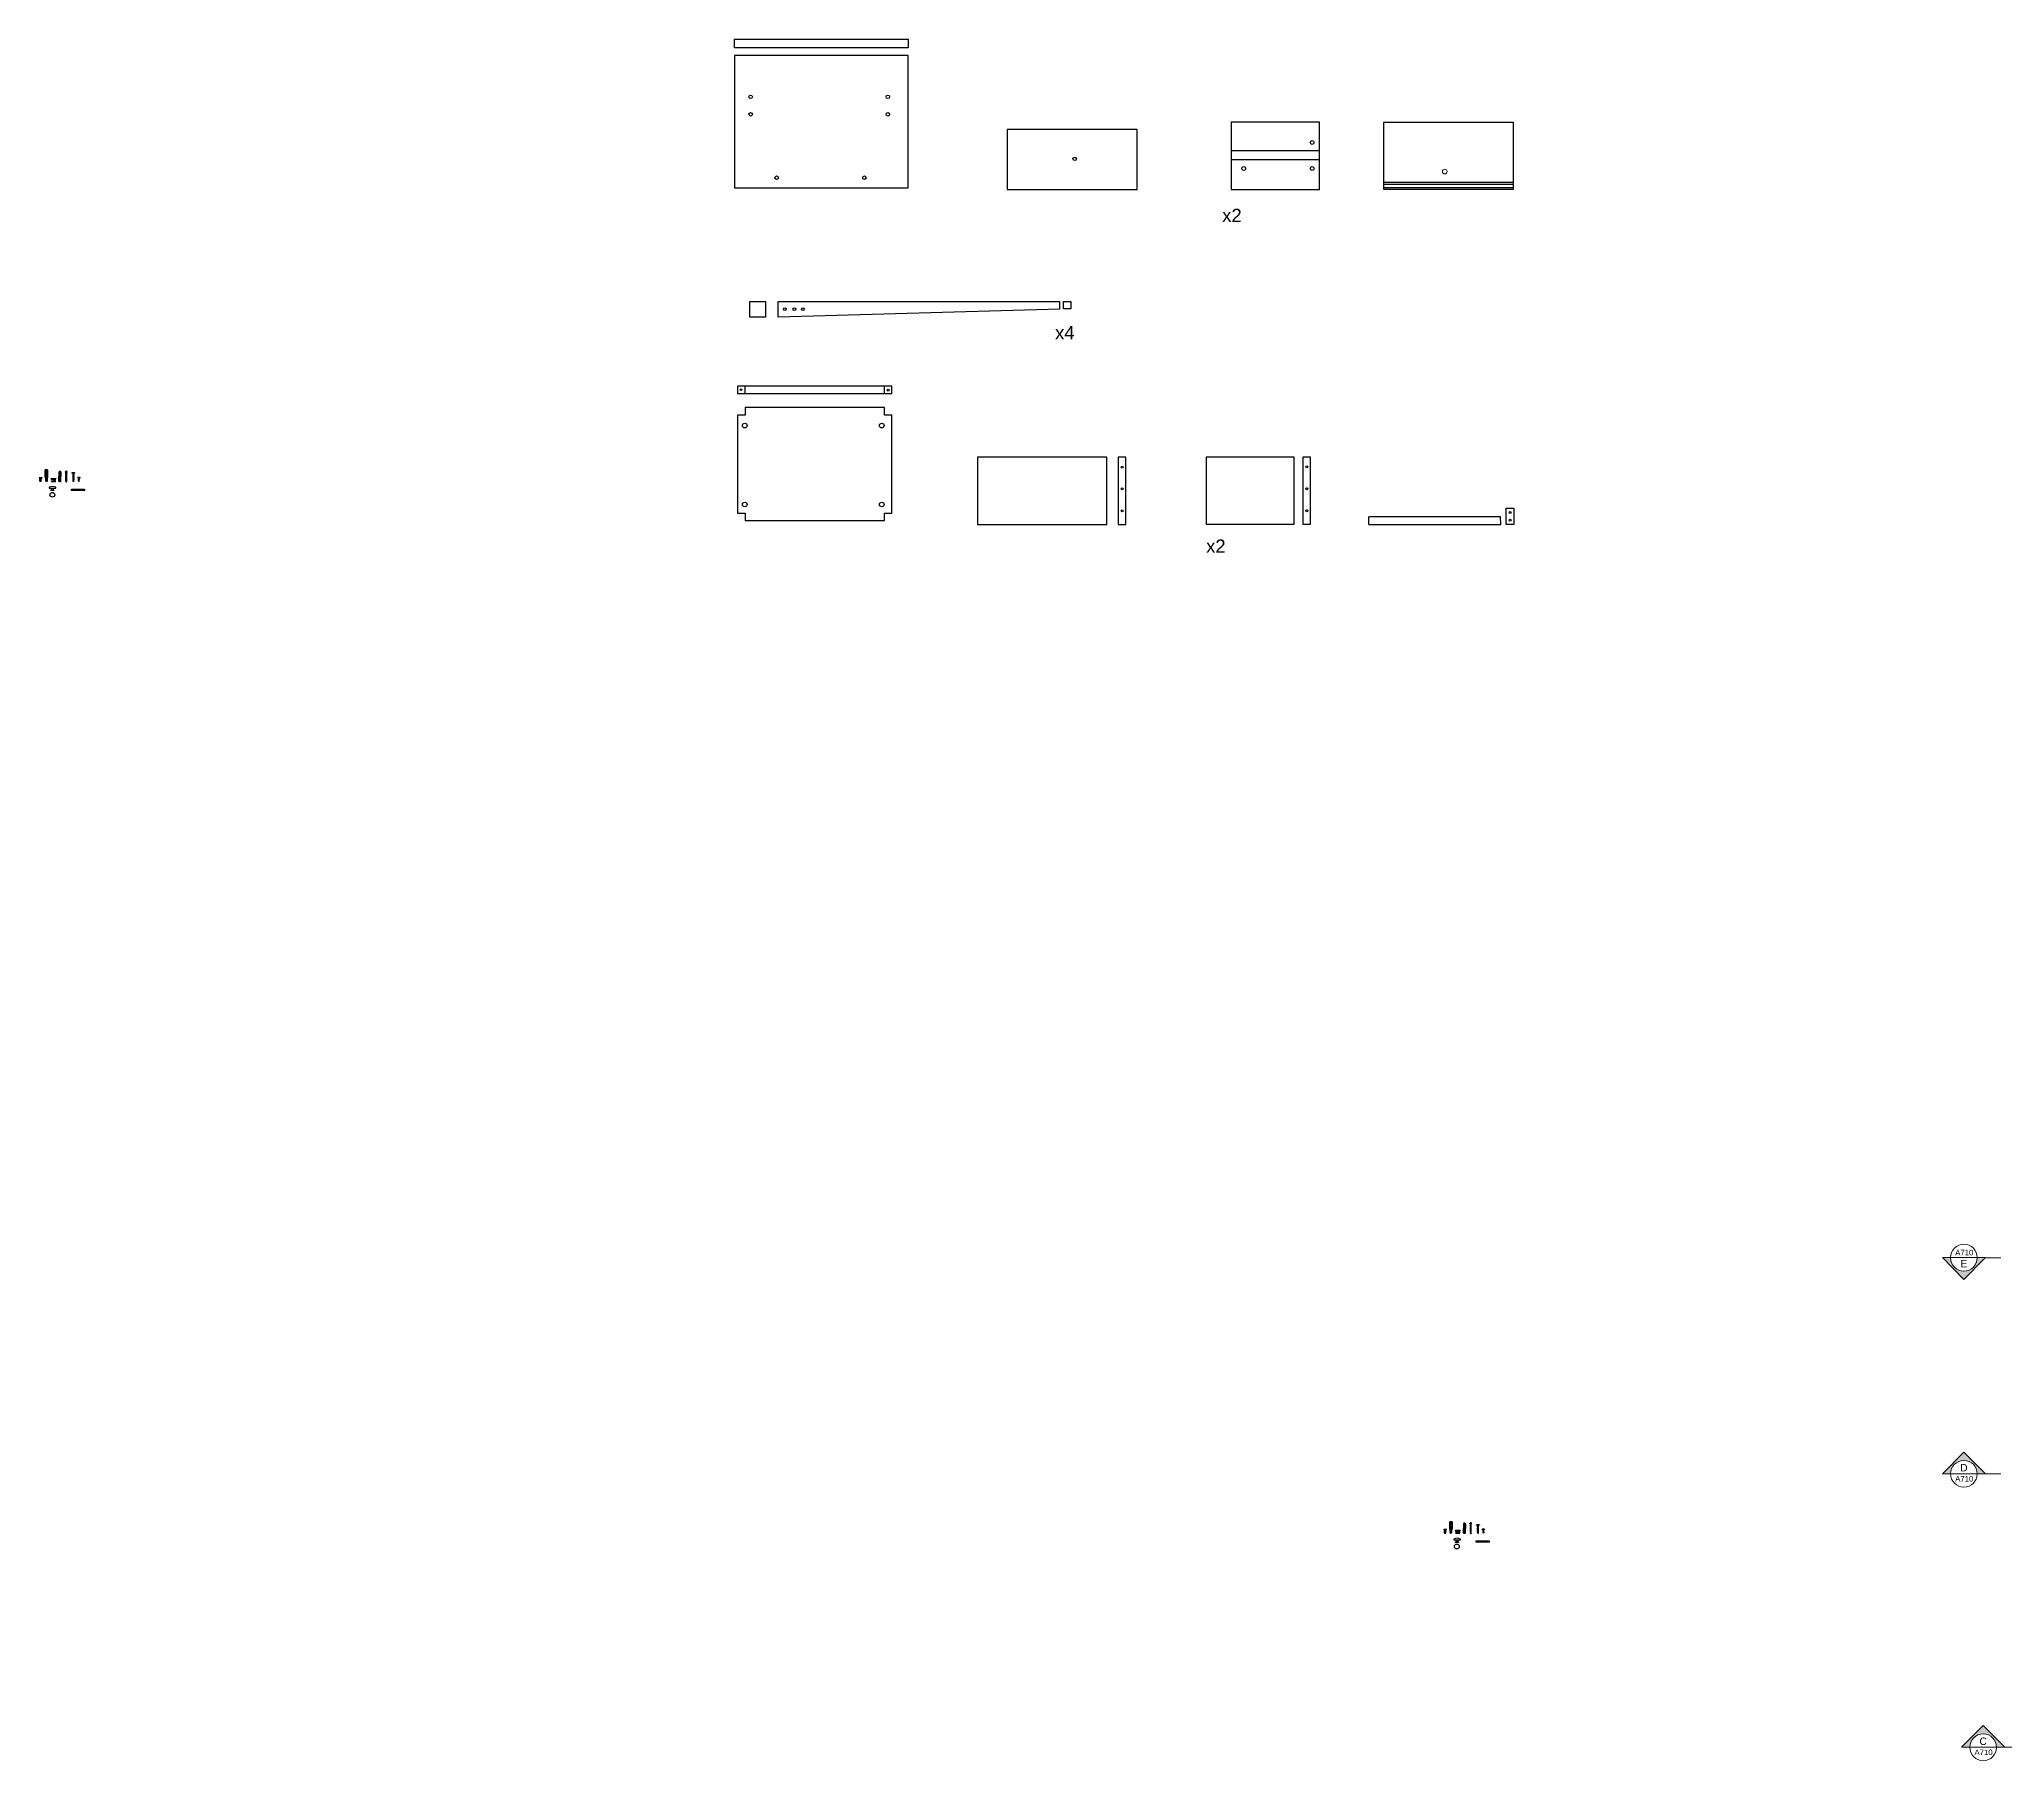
# Model space of a CAD drawing. Header units: inches. Extents: x -15438 to 28214, y -5168 to 29336.
# Drawn here: x 127 to 5332, y 13058 to 17616 of the extents above; entities that cross this region are included whole.
import ezdxf
from ezdxf.enums import TextEntityAlignment as Align

# ---------------------------------------------------------------- set-up
doc = ezdxf.new("R2010")
doc.units = ezdxf.units.IN
doc.header["$MEASUREMENT"] = 0
doc.linetypes.add('DASHDOT', pattern=[1, 0.5, -0.25, 0, -0.25])
for name, color, linetype, lineweight in [('A-ANNO-SYMB', 3, 'Continuous', 18), ('Arredi', 1, 'Continuous', 30), ('Dettagli', 210, 'Continuous', 5), ('quote', 2, 'Continuous', 9), ('Simbologia', 8, 'DASHDOT', 18)]:
    doc.layers.add(name, color=color, linetype=linetype, lineweight=lineweight)
doc.layers.add('Testo', color=1, linetype='Continuous')
doc.layers.add('Viti', color=2, linetype='Continuous')
doc.styles.add('ARIAL', font='Arial.ttf')
doc.styles.get("Standard").update_dxf_attribs({"font": 'Arial.ttf'})

# ---------------------------------------------------------------- blocks, each defined once
blk = doc.blocks.new('100413')
for p, q in [((40.46, 249.33), (40.43, 249.36)), ((40.43, 249.02), (40.47, 248.98)), ((40.48, 249.38), (40.46, 249.33)), ((40.49, 249.03), (40.46, 249.33)), ((40.47, 248.98), (40.49, 249.03)), ((40.53, 249.33), (40.48, 249.38)), ((40.49, 249.03), (40.54, 248.98)), ((40.55, 249.38), (40.53, 249.33)), ((40.56, 249.03), (40.53, 249.33)), ((40.54, 248.98), (40.56, 249.03)), ((40.6, 249.33), (40.55, 249.38)), ((40.56, 249.03), (40.61, 248.98)), ((40.62, 249.38), (40.6, 249.33)), ((40.63, 249.03), (40.6, 249.33)), ((40.61, 248.98), (40.63, 249.03)), ((40.67, 249.33), (40.62, 249.38)), ((40.63, 249.03), (40.68, 248.98)), ((40.69, 249.38), (40.67, 249.33)), ((40.7, 249.03), (40.67, 249.33)), ((40.68, 248.98), (40.7, 249.03)), ((40.74, 249.33), (40.69, 249.38)), ((40.7, 249.03), (40.75, 248.98)), ((40.76, 249.38), (40.74, 249.33)), ((40.77, 249.03), (40.74, 249.33)), ((40.75, 248.98), (40.77, 249.03)), ((40.81, 249.33), (40.76, 249.38)), ((40.77, 249.03), (40.82, 248.98)), ((40.83, 249.38), (40.81, 249.33)), ((40.84, 249.03), (40.81, 249.33)), ((40.82, 248.98), (40.84, 249.03)), ((40.88, 249.33), (40.83, 249.38)), ((40.84, 249.03), (40.89, 248.98)), ((40.9, 249.38), (40.88, 249.33)), ((40.91, 249.03), (40.88, 249.33)), ((40.89, 248.98), (40.91, 249.03)), ((40.95, 249.33), (40.9, 249.38)), ((40.91, 249.03), (40.96, 248.98)), ((40.97, 249.38), (40.95, 249.33)), ((40.98, 249.03), (40.95, 249.33)), ((40.96, 248.98), (40.98, 249.03)), ((41.02, 249.33), (40.97, 249.38)), ((40.98, 249.03), (41.03, 248.98)), ((41.04, 249.38), (41.02, 249.33)), ((41.05, 249.03), (41.02, 249.33)), ((41.03, 248.98), (41.05, 249.03)), ((41.09, 249.33), (41.04, 249.38)), ((41.05, 249.03), (41.1, 248.98)), ((41.11, 249.38), (41.09, 249.33)), ((41.12, 249.03), (41.09, 249.33)), ((41.1, 248.98), (41.12, 249.03)), ((41.16, 249.33), (41.11, 249.38)), ((41.12, 249.03), (41.17, 248.98)), ((41.18, 249.38), (41.16, 249.33)), ((41.19, 249.03), (41.16, 249.33)), ((41.17, 248.98), (41.19, 249.03)), ((41.23, 249.33), (41.18, 249.38)), ((41.19, 249.03), (41.24, 248.98)), ((41.25, 249.38), (41.23, 249.33)), ((41.26, 249.03), (41.23, 249.33)), ((41.24, 248.98), (41.26, 249.03)), ((41.3, 249.33), (41.25, 249.38)), ((41.26, 249.03), (41.31, 248.98)), ((41.32, 249.38), (41.3, 249.33)), ((41.33, 249.03), (41.3, 249.33)), ((41.31, 248.98), (41.33, 249.03)), ((41.37, 249.33), (41.32, 249.38)), ((41.33, 249.03), (41.38, 248.98)), ((41.39, 249.38), (41.37, 249.33)), ((41.4, 249.03), (41.37, 249.33)), ((41.38, 248.98), (41.4, 249.03)), ((41.44, 249.33), (41.39, 249.38)), ((41.4, 249.03), (41.45, 248.98)), ((41.46, 249.38), (41.44, 249.33)), ((41.47, 249.03), (41.44, 249.33)), ((41.45, 248.98), (41.47, 249.03)), ((41.51, 249.33), (41.46, 249.38)), ((41.47, 249.03), (41.52, 248.98)), ((41.53, 249.38), (41.51, 249.33)), ((41.54, 249.03), (41.51, 249.33)), ((41.52, 248.98), (41.54, 249.03)), ((41.58, 249.33), (41.53, 249.38)), ((41.54, 249.03), (41.59, 248.98)), ((41.6, 249.38), (41.58, 249.33)), ((41.61, 249.03), (41.58, 249.33)), ((41.59, 248.98), (41.61, 249.03)), ((41.65, 249.33), (41.6, 249.38)), ((41.61, 249.03), (41.66, 248.98)), ((41.67, 249.38), (41.65, 249.33)), ((41.68, 249.03), (41.65, 249.33)), ((41.66, 248.98), (41.68, 249.03)), ((41.72, 249.33), (41.67, 249.38)), ((41.68, 249.03), (41.73, 248.98)), ((41.74, 249.38), (41.72, 249.33)), ((41.75, 249.03), (41.72, 249.33)), ((41.73, 248.98), (41.75, 249.03)), ((41.79, 249.33), (41.74, 249.38)), ((41.75, 249.03), (41.8, 248.98)), ((41.81, 249.38), (41.79, 249.33)), ((41.82, 249.03), (41.79, 249.33)), ((41.8, 248.98), (41.82, 249.03)), ((41.86, 249.33), (41.81, 249.38)), ((41.82, 249.03), (41.87, 248.98)), ((41.88, 249.38), (41.86, 249.33)), ((41.89, 249.03), (41.86, 249.33)), ((41.87, 248.98), (41.89, 249.03)), ((41.93, 249.33), (41.88, 249.38)), ((41.89, 249.03), (41.94, 248.98)), ((41.95, 249.38), (41.93, 249.33)), ((41.96, 249.03), (41.93, 249.33)), ((41.94, 248.98), (41.96, 249.03)), ((42, 249.33), (41.95, 249.38)), ((41.96, 249.03), (42.01, 248.98)), ((42.02, 249.38), (42, 249.33)), ((42.03, 249.03), (42, 249.33)), ((42.01, 248.98), (42.03, 249.03)), ((42.07, 249.33), (42.02, 249.38)), ((42.03, 249.03), (42.08, 248.98)), ((42.09, 249.38), (42.07, 249.33)), ((42.1, 249.03), (42.07, 249.33)), ((42.08, 248.98), (42.1, 249.03)), ((42.14, 249.33), (42.09, 249.38)), ((42.1, 249.03), (42.15, 248.98)), ((42.16, 249.38), (42.14, 249.33)), ((42.17, 249.03), (42.14, 249.33)), ((42.15, 248.98), (42.17, 249.03)), ((42.21, 249.33), (42.16, 249.38)), ((42.17, 249.03), (42.22, 248.98)), ((42.23, 249.38), (42.21, 249.33)), ((42.24, 249.03), (42.21, 249.33)), ((42.22, 248.98), (42.24, 249.03)), ((42.28, 249.33), (42.23, 249.38)), ((42.24, 249.03), (42.29, 248.98)), ((42.3, 249.38), (42.28, 249.33)), ((42.31, 249.03), (42.28, 249.33)), ((42.29, 248.98), (42.31, 249.03)), ((42.35, 249.33), (42.3, 249.38)), ((42.31, 249.03), (42.36, 248.98)), ((42.37, 249.38), (42.35, 249.33)), ((42.38, 249.03), (42.35, 249.33)), ((42.36, 248.98), (42.38, 249.03)), ((42.42, 249.33), (42.37, 249.38)), ((42.38, 249.03), (42.43, 248.98)), ((42.44, 249.38), (42.42, 249.33)), ((42.45, 249.03), (42.42, 249.33)), ((42.43, 248.98), (42.45, 249.03)), ((42.49, 249.33), (42.44, 249.38)), ((42.45, 249.03), (42.5, 248.98)), ((42.51, 249.38), (42.49, 249.33)), ((42.52, 249.03), (42.49, 249.33)), ((42.5, 248.98), (42.52, 249.03)), ((42.56, 249.33), (42.51, 249.38)), ((42.52, 249.03), (42.57, 248.98)), ((42.58, 249.38), (42.56, 249.33)), ((42.59, 249.03), (42.56, 249.33)), ((42.57, 248.98), (42.59, 249.03)), ((42.63, 249.33), (42.58, 249.38)), ((42.59, 249.03), (42.64, 248.98)), ((42.65, 249.38), (42.63, 249.33)), ((42.66, 249.03), (42.63, 249.33)), ((42.64, 248.98), (42.66, 249.03)), ((42.7, 249.33), (42.65, 249.38)), ((42.66, 249.03), (42.71, 248.98)), ((42.72, 249.38), (42.7, 249.33)), ((42.73, 249.03), (42.7, 249.33)), ((42.71, 248.98), (42.73, 249.03)), ((42.77, 249.33), (42.72, 249.38)), ((42.73, 249.03), (42.78, 248.98)), ((42.8, 249.03), (42.77, 249.33)), ((42.77, 249.33), (42.8, 249.33)), ((42.78, 248.98), (42.8, 249.03)), ((42.8, 249.03), (42.8, 249.03)), ((42.83, 249.3), (42.83, 249.05))]:
    blk.add_line(p, q)
blk.add_lwpolyline([(40.33, 248.75), (40.33, 249.61, -0.414214), (40.35, 249.63), (40.41, 249.63, -0.414214), (40.43, 249.61), (40.43, 248.75, -0.414214), (40.41, 248.73), (40.35, 248.73, -0.414214)], format="xyb", close=True)
for centre, radius, start, end in [((41.35, 249.18), 1.08, 161.1224, 198.8776), ((42.8, 249.3), 0.025, 0, 90), ((42.8, 249.05), 0.025, 270, 0)]:
    blk.add_arc(centre, radius, start, end)
blk = doc.blocks.new('*U259')
blk.add_lwpolyline([(0, 0), (0, 0.1), (0.05, 0), (0.12, -0.4), (0.12, -0.5), (0.07, -0.4), (0, 0)])
blk = doc.blocks.new('*U260')
at = {"color": 0, "linetype": 'ByBlock', "lineweight": -2, "transparency": 16777216}
for p in [(42.38, 270.66), (42.6, 270.66), (42.81, 270.66), (43.03, 270.66), (43.24, 270.66)]:
    blk.add_blockref('*U259', p, dxfattribs=at)
blk = doc.blocks.new('118331')
for p, q in [((40.73, 264.98), (40.73, 264.28)), ((40.73, 264.98), (42.98, 264.98)), ((40.73, 264.8), (40.73, 264.45)), ((42.98, 264.28), (40.73, 264.28)), ((40.83, 264.98), (40.83, 264.68)), ((40.83, 264.93), (42.93, 264.93)), ((40.83, 264.68), (42.93, 264.68)), ((40.83, 264.58), (40.83, 264.28)), ((40.83, 264.58), (42.93, 264.58)), ((40.83, 264.33), (42.93, 264.33)), ((42.93, 264.98), (42.93, 264.68)), ((42.93, 264.58), (42.93, 264.28)), ((42.98, 264.98), (42.98, 264.28)), ((42.98, 264.83), (43.07, 264.83)), ((43.14, 264.43), (42.98, 264.43)), ((43.12, 264.83), (43.28, 264.83)), ((43.35, 264.43), (43.19, 264.43)), ((43.33, 264.83), (43.5, 264.83)), ((43.57, 264.43), (43.4, 264.43)), ((43.55, 264.83), (43.72, 264.83)), ((43.79, 264.43), (43.62, 264.43)), ((43.77, 264.83), (43.93, 264.83)), ((44, 264.43), (43.84, 264.43)), ((43.98, 264.83), (44.08, 264.83)), ((44.08, 264.43), (44.05, 264.43)), ((44.13, 264.78), (44.13, 264.48))]:
    blk.add_line(p, q)
for centre, start, end in [((44.08, 264.78), 360, 90), ((44.08, 264.48), 270, 0)]:
    blk.add_arc(centre, 0.05, start, end)
blk.add_blockref('*U260', (0.69, -5.83))
blk = doc.blocks.new('*U61')
blk.add_lwpolyline([(0, 0), (0, 0.1), (0.05, 0), (0.12, -0.4), (0.12, -0.5), (0.07, -0.4), (0, 0)])
blk = doc.blocks.new('*U62')
at = {"color": 0, "linetype": 'ByBlock', "lineweight": -2, "transparency": 16777216}
for p in [(42.38, 270.66), (42.61, 270.66), (42.84, 270.66), (43.06, 270.66)]:
    blk.add_blockref('*U61', p, dxfattribs=at)
blk = doc.blocks.new('100347')
for p, q in [((40.13, 252.09), (40.25, 251.93)), ((40.13, 252.09), (40.13, 251.29)), ((40.25, 251.44), (40.13, 251.29)), ((40.41, 251.49), (40.38, 251.49)), ((40.57, 251.89), (40.39, 251.89)), ((40.64, 251.49), (40.46, 251.49)), ((40.79, 251.89), (40.62, 251.89)), ((40.87, 251.49), (40.69, 251.49)), ((41.02, 251.89), (40.84, 251.89)), ((41.09, 251.49), (40.92, 251.49)), ((41.16, 251.89), (41.07, 251.89)), ((41.16, 251.49), (41.14, 251.49)), ((41.21, 251.85), (41.19, 251.87)), ((41.19, 251.5), (41.21, 251.52)), ((41.23, 251.82), (41.23, 251.56))]:
    blk.add_line(p, q)
for centre, radius, start, end in [((40.38, 252.09), 0.2, 230.24315, 257.66039), ((40.38, 251.29), 0.2, 90, 129.75685), ((41.16, 251.84), 0.05, 45, 90), ((41.16, 251.54), 0.05, 270, 315), ((41.18, 251.82), 0.05, 0, 45), ((41.18, 251.56), 0.05, 315, 0)]:
    blk.add_arc(centre, radius, start, end)
blk.add_blockref('*U62', (-2.04, -18.77))
blk = doc.blocks.new('*U65')
blk.add_lwpolyline([(0.1, -0.5), (0.1, -0.4), (0.1, -0.5), (0.2, -0.8), (0.2, -0.8), (0.1, -0.8), (0.1, -0.5)])
blk = doc.blocks.new('*U66')
at = {"color": 0, "linetype": 'ByBlock', "lineweight": -2, "transparency": 16777216}
for p in [(40.6, 237.9), (40.8, 237.9), (40.9, 237.9), (41.1, 237.9), (41.3, 237.9), (41.4, 237.9), (41.6, 237.9), (41.7, 237.9), (41.9, 237.9), (42, 237.9), (42.2, 237.9), (42.4, 237.9), (42.5, 237.9), (42.7, 237.9), (42.8, 237.9), (43, 237.9), (43.2, 237.9), (43.3, 237.9), (43.5, 237.9), (43.6, 237.9), (43.8, 237.9), (43.9, 237.9), (44.1, 237.9), (44.3, 237.9), (44.4, 237.9), (44.6, 237.9), (44.7, 237.9), (44.9, 237.9), (45, 237.9), (45.2, 237.9), (45.4, 237.9), (45.5, 237.9), (45.7, 237.9)]:
    blk.add_blockref('*U65', p, dxfattribs=at)
blk = doc.blocks.new('109048')
for p, q in [((40.1, 237.5), (40.1, 237.1)), ((40.6, 237.7), (40.4, 237.7)), ((40.6, 236.8), (40.4, 236.8)), ((40.6, 237.7), (40.6, 236.9)), ((40.6, 237.4), (40.7, 237.4)), ((40.6, 237.1), (40.8, 237.1)), ((40.7, 237.4), (40.9, 237.4)), ((40.8, 237.1), (40.9, 237.1)), ((40.9, 237.4), (41, 237.4)), ((40.9, 237.1), (41.1, 237.1)), ((41.1, 237.4), (41.2, 237.4)), ((41.1, 237.1), (41.2, 237.1)), ((41.2, 237.4), (41.3, 237.4)), ((41.3, 237.1), (41.4, 237.1)), ((41.4, 237.4), (41.5, 237.4)), ((41.4, 237.1), (41.5, 237.1)), ((41.5, 237.4), (41.6, 237.4)), ((41.6, 237.1), (41.7, 237.1)), ((41.7, 237.4), (41.8, 237.4)), ((41.7, 237.1), (41.9, 237.1)), ((41.8, 237.4), (42, 237.4)), ((41.9, 237.1), (42, 237.1)), ((42, 237.4), (42.1, 237.4)), ((42.1, 237.1), (42.2, 237.1)), ((42.2, 237.4), (42.3, 237.4)), ((42.2, 237.1), (42.3, 237.1)), ((42.3, 237.4), (42.4, 237.4)), ((42.4, 237.1), (42.5, 237.1)), ((42.5, 237.4), (42.6, 237.4)), ((42.5, 237.1), (42.6, 237.1)), ((42.6, 237.4), (42.8, 237.4)), ((42.7, 237.1), (42.8, 237.1)), ((42.8, 237.4), (42.9, 237.4)), ((42.8, 237.1), (43, 237.1)), ((42.9, 237.4), (43.1, 237.4)), ((43, 237.1), (43.1, 237.1)), ((43.1, 237.4), (43.2, 237.4)), ((43.2, 237.1), (43.3, 237.1)), ((43.3, 237.4), (43.4, 237.4)), ((43.3, 237.1), (43.4, 237.1)), ((43.4, 237.4), (43.5, 237.4)), ((43.5, 237.1), (43.6, 237.1)), ((43.6, 237.4), (43.7, 237.4)), ((43.6, 237.1), (43.8, 237.1)), ((43.7, 237.4), (43.9, 237.4)), ((43.8, 237.1), (43.9, 237.1)), ((43.9, 237.4), (44, 237.4)), ((43.9, 237.1), (44.1, 237.1)), ((44, 237.4), (44.2, 237.4)), ((44.1, 237.1), (44.2, 237.1)), ((44.2, 237.4), (44.3, 237.4)), ((44.3, 237.1), (44.4, 237.1)), ((44.4, 237.4), (44.5, 237.4)), ((44.4, 237.1), (44.5, 237.1)), ((44.5, 237.4), (44.6, 237.4)), ((44.6, 237.1), (44.7, 237.1)), ((44.7, 237.4), (44.8, 237.4)), ((44.7, 237.1), (44.9, 237.1)), ((44.8, 237.4), (45, 237.4)), ((44.9, 237.1), (45, 237.1)), ((45, 237.4), (45.1, 237.4)), ((45.1, 237.1), (45.2, 237.1)), ((45.2, 237.4), (45.3, 237.4)), ((45.2, 237.1), (45.3, 237.1)), ((45.3, 237.4), (45.4, 237.4)), ((45.4, 237.1), (45.5, 237.1)), ((45.5, 237.4), (45.6, 237.4)), ((45.5, 237.1), (45.6, 237.1)), ((45.6, 237.4), (45.8, 237.4)), ((45.7, 237.1), (45.8, 237.1)), ((45.8, 237.4), (45.9, 237.4)), ((45.8, 237.1), (45.9, 237.1)), ((45.9, 237.4), (45.9, 237.5)), ((45.9, 237.5), (45.9, 237.4)), ((46, 237.2), (45.9, 237.4)), ((45.9, 237.4), (46, 237.2)), ((46.1, 237.5), (46, 237.4)), ((46, 237.4), (46, 237.4)), ((46, 237.4), (46.1, 237.2)), ((46, 237.2), (46, 237.1)), ((46, 237.1), (46, 237.2)), ((46, 237.2), (46.1, 237.2)), ((46.1, 237.4), (46.1, 237.5)), ((46.1, 237.4), (46.3, 237.3)), ((46.1, 237.2), (46.1, 237.4)), ((46.1, 237.2), (46.3, 237.3)), ((46.1, 237.2), (46.1, 237.2)), ((46.1, 237.2), (46.1, 237.2))]:
    blk.add_line(p, q)
for centre, radius, start, end in [((40.4, 237.4), 0.302, 89.5191, 170.092), ((40.4, 237.1), 0.302, 189.908, 270.4809), ((40.6, 237.7), 0.05, 0, 90), ((40.6, 236.9), 0.05, 270, 0), ((45.9, 237.2), 0.2, 69.444, 77.7361), ((45.9, 237.2), 0.2, 88.0665, 90), ((45.9, 237.3), 0.2, 270, 287.0896)]:
    blk.add_arc(centre, radius, start, end)
blk.add_blockref('*U66', (0, 0))
blk = doc.blocks.new('101345')
for p, q in [((40.13, 264.91), (40.13, 264.61)), ((40.17, 264.99), (40.27, 265.05)), ((40.17, 264.53), (40.27, 264.47)), ((40.28, 264.46), (40.28, 265.06)), ((40.29, 264.46), (41.63, 264.46)), ((40.3, 265.06), (41.63, 265.06)), ((40.38, 264.94), (41.63, 264.94)), ((40.38, 264.82), (41.63, 264.82)), ((40.38, 264.7), (41.63, 264.7)), ((40.38, 264.58), (41.63, 264.58)), ((42.96, 265.06), (41.63, 265.06)), ((42.88, 264.94), (41.63, 264.94)), ((42.88, 264.82), (41.63, 264.82)), ((42.88, 264.7), (41.63, 264.7)), ((42.88, 264.58), (41.63, 264.58)), ((42.96, 264.46), (41.63, 264.46)), ((42.98, 264.46), (42.98, 265.06)), ((43.09, 264.99), (42.99, 265.05)), ((43.09, 264.53), (42.99, 264.47)), ((43.13, 264.91), (43.13, 264.61))]:
    blk.add_line(p, q)
for centre, radius, start, end in [((40.23, 264.91), 0.1, 123.56676, 180), ((40.23, 264.61), 0.1, 180, 236.29116), ((40.3, 265.01), 0.05, 90, 123.56676), ((40.29, 264.51), 0.05, 236.29116, 270), ((42.96, 265.01), 0.05, 56.43324, 90), ((42.96, 264.51), 0.05, 270, 303.70884), ((43.03, 264.91), 0.1, 0, 56.43324), ((43.03, 264.61), 0.1, 303.70884, 0)]:
    blk.add_arc(centre, radius, start, end)
blk = doc.blocks.new('*U68')
blk.add_lwpolyline([(0.1, -0.2), (0.06, 0), (0.04, 0.05), (0.03, 0), (0.06, -0.2), (0.09, -0.25), (0.1, -0.2)])
blk = doc.blocks.new('*U69')
at = {"color": 0, "linetype": 'ByBlock', "lineweight": -2, "transparency": 16777216}
for p in [(40.3, 254.75), (40.42, 254.75), (40.54, 254.75), (40.65, 254.75), (40.77, 254.75), (40.89, 254.75)]:
    blk.add_blockref('*U68', p, dxfattribs=at)
blk = doc.blocks.new('109049')
for p, q in [((40.43, 240.28), (40.33, 240.28)), ((40.33, 240.28), (40.33, 239.58)), ((40.43, 239.58), (40.33, 239.58)), ((40.48, 240.23), (40.48, 239.63)), ((40.52, 240.03), (40.48, 240.03)), ((40.56, 239.83), (40.48, 239.83)), ((40.64, 240.03), (40.56, 240.03)), ((40.67, 239.83), (40.59, 239.83)), ((40.75, 240.03), (40.67, 240.03)), ((40.79, 239.83), (40.71, 239.83)), ((40.87, 240.03), (40.79, 240.03)), ((40.91, 239.83), (40.83, 239.83)), ((40.99, 240.03), (40.91, 240.03)), ((41.02, 239.83), (40.94, 239.83)), ((41.11, 240.03), (41.02, 240.03)), ((41.14, 239.83), (41.06, 239.83)), ((41.22, 240.03), (41.14, 240.03)), ((41.23, 239.83), (41.18, 239.83)), ((41.32, 240.01), (41.35, 240)), ((41.37, 239.88), (41.32, 239.85)), ((41.35, 240), (41.36, 240.05)), ((41.37, 239.88), (41.35, 240)), ((41.36, 240.05), (41.38, 239.98)), ((41.4, 239.83), (41.37, 239.88)), ((41.38, 239.98), (41.48, 239.93)), ((41.38, 239.98), (41.4, 239.89)), ((41.48, 239.93), (41.4, 239.89)), ((41.4, 239.89), (41.4, 239.83))]:
    blk.add_line(p, q)
blk.add_lwpolyline([(41.26, 239.83), (41.22, 240.03), (41.23, 240.08), (41.26, 240.03), (41.29, 239.84), (41.29, 239.78), (41.26, 239.83)])
for centre, radius, start, end in [((40.43, 240.23), 0.05, 0, 90), ((40.43, 239.63), 0.05, 270, 0), ((41.23, 240.03), 0.2, 270, 277.37205), ((41.23, 239.83), 0.2, 63.43495, 82.71422), ((41.23, 240.03), 0.2, 287.24494, 296.56505)]:
    blk.add_arc(centre, radius, start, end)
blk.add_blockref('*U69', (0.19, -14.72))
blk = doc.blocks.new('SYMBOL')
at = {"layer": 'A-ANNO-SYMB', "linetype": 'Continuous', "lineweight": 20}
h = blk.add_hatch(color=256, dxfattribs=at)
h.dxf.hatch_style = 1
h.paths.add_polyline_path([(11.206, 4.948), (11.316, 4.948, -1), (11.678, 4.948), (11.788, 4.948), (11.497, 5.241)])
at = {"linetype": 'Continuous', "lineweight": 20}
blk.add_line((11.316, 4.948), (11.678, 4.948), dxfattribs=at)
at = {"layer": 'A-ANNO-SYMB', "linetype": 'Continuous', "lineweight": 20}
for p, q in [((11.206, 4.948), (11.497, 5.241)), ((11.788, 4.948), (11.497, 5.241)), ((11.316, 4.948), (11.206, 4.948)), ((11.678, 4.948), (11.788, 4.948))]:
    blk.add_line(p, q, dxfattribs=at)
blk.add_circle((11.497, 4.948), 0.181, dxfattribs=at)
for tag, p in [('TAVOLA', (11.497, 5.08)), ('SEZIONE', (11.497, 4.918))]:
    blk.add_attdef(tag, text='', height=0.1, dxfattribs=at).set_placement(p, align=Align.TOP_CENTER)

msp = doc.modelspace()

# ---------------------------------------------------------------- linework, layer by layer
at = {"layer": 'Arredi'}
for p, q in [((3283.498, 17397.018), (3283.498, 17218.829)), ((3517.434, 17218.829), (3517.434, 17397.018)), ((2083.89, 16921.99), (2829.832, 16921.99)), ((2083.89, 16921.99), (2151.253, 16921.99)), ((2083.89, 16880.904), (2083.89, 16921.99)), ((2829.832, 16901.99), (2829.832, 16921.99)), ((2839.363, 16902.26), (2839.363, 16922.26)), ((2839.363, 16922.26), (2859.363, 16922.26)), ((2859.363, 16922.26), (2859.363, 16902.26)), ((2829.832, 16901.99), (2083.89, 16880.904)), ((2859.363, 16902.26), (2839.363, 16902.26)), ((2385.414, 16698.103), (1976.414, 16698.103)), ((1976.414, 16698.103), (1976.414, 16678.103)), ((1976.414, 16678.103), (2385.414, 16678.103)), ((1996.414, 16678.103), (1996.414, 16698.103)), ((2365.414, 16678.103), (2365.414, 16698.103)), ((2385.414, 16678.103), (2385.414, 16698.103)), ((1976.414, 16620.968), (1976.414, 16361.968)), ((1996.414, 16620.968), (1976.414, 16620.968)), ((1976.414, 16620.968), (1976.414, 16620.968)), ((2365.414, 16640.968), (1996.414, 16640.968)), ((1996.414, 16640.968), (1996.414, 16620.968)), ((2365.414, 16620.968), (2365.414, 16640.968)), ((2385.414, 16620.968), (2365.414, 16620.968)), ((2385.414, 16361.968), (2385.414, 16620.968)), ((2984.782, 16509.798), (2984.782, 16331.608)), ((3004.782, 16509.798), (2984.782, 16509.798)), ((3004.782, 16331.608), (3004.782, 16509.798)), ((3473.884, 16510.254), (3473.884, 16332.065)), ((3493.884, 16510.254), (3473.884, 16510.254)), ((3493.884, 16332.065), (3493.884, 16510.254)), ((1976.414, 16361.968), (1996.414, 16361.968)), ((1996.414, 16361.968), (1996.414, 16341.968)), ((1996.414, 16361.968), (1996.414, 16341.968)), ((2365.414, 16341.968), (2365.414, 16361.968)), ((2365.414, 16361.968), (2385.414, 16361.968)), ((3648.095, 16331.968), (3648.598, 16351.968)), ((3997.065, 16351.968), (3648.598, 16351.968)), ((3997.623, 16331.968), (3997.065, 16351.968)), ((1996.414, 16341.968), (1996.414, 16341.968)), ((1996.414, 16341.968), (2365.414, 16341.968)), ((2984.782, 16331.608), (3004.782, 16331.608)), ((3473.884, 16332.065), (3493.884, 16332.065)), ((3648.095, 16331.968), (3997.623, 16331.968))]:
    msp.add_line(p, q, dxfattribs=at)
for points in [[(1968.175, 17616.302), (2428.175, 17616.302), (2428.175, 17593.382), (1968.175, 17593.382)], [(1968.175, 17573.382), (1968.175, 17223.382), (2428.175, 17223.382), (2428.175, 17573.382)], [(3034.464, 17377.228), (2690.421, 17377.228), (2690.421, 17218.559), (3034.464, 17218.559)], [(2050.336, 16921.99), (2050.336, 16880.904), (2009.336, 16880.904), (2009.336, 16921.99)], [(2954.382, 16509.798), (2611.781, 16509.798), (2611.781, 16331.608), (2954.382, 16331.608)], [(3450.373, 16510.254), (3217.523, 16510.254), (3217.523, 16332.065), (3450.373, 16332.065)]]:
    msp.add_lwpolyline(points, close=True, dxfattribs=at)
for points in [[(3517.434, 17397.018), (3283.498, 17397.018)], [(4030.559, 17397.018), (4030.559, 17218.829), (3687.958, 17218.829), (3687.958, 17397.018)], [(3687.958, 17397.018), (3687.958, 17397.018), (4030.559, 17397.018), (4030.559, 17397.018)], [(3283.498, 17322.285), (3517.434, 17322.285)], [(3517.434, 17297.263), (3283.498, 17297.263)], [(3687.958, 17238.143), (4030.559, 17238.143)], [(3687.958, 17232.737), (4030.559, 17232.737)], [(3283.498, 17218.829), (3517.434, 17218.829)], [(4030.559, 17222.677), (3687.958, 17222.677)], [(4030.559, 17218.829), (3687.958, 17218.829)], [(4012.164, 16374.968), (4032.164, 16374.968), (4032.164, 16331.968), (4012.164, 16331.968), (4012.164, 16374.968)]]:
    msp.add_lwpolyline(points, dxfattribs=at)
at = {"layer": 'Dettagli'}
msp.add_circle((3849.493, 17266.164), 6.164, dxfattribs=at)
at = {"layer": 'quote'}
for p, q in [((5281.101, 14390.207), (5322.093, 14390.207)), ((5281.101, 13817.976), (5322.093, 13817.976)), ((5332.236, 13093.736), (5373.229, 13093.736))]:
    msp.add_line(p, q, dxfattribs=at)
at = {"layer": 'Simbologia'}
for p, q in [((5239.058, 14366.041), (5239.058, 14366.041)), ((5239.058, 13842.142), (5239.058, 13842.142))]:
    msp.add_line(p, q, dxfattribs=at)
at = {"layer": 'Viti'}
for p, q in [((159.303, 16450.31), (159.303, 16452.835)), ((159.725, 16452.382), (159.303, 16452.382)), ((159.303, 16451.023), (159.725, 16451.023)), ((169.11, 16450.302), (159.303, 16450.31)), ((159.725, 16451.023), (159.725, 16452.382)), ((162.539, 16452.382), (162.539, 16451.023)), ((165.759, 16452.382), (165.759, 16451.023)), ((165.759, 16450.305), (165.759, 16447.525)), ((167.638, 16452.382), (169.796, 16452.382)), ((167.638, 16452.382), (167.638, 16451.023)), ((167.638, 16451.023), (169.796, 16451.023)), ((169.11, 16447.525), (169.11, 16450.302)), ((169.796, 16445.701), (169.796, 16452.835)), ((153.53, 16430.148), (153.53, 16427.872)), ((153.53, 16427.872), (171.184, 16427.872)), ((159.303, 16445.701), (159.303, 16447.525)), ((159.303, 16447.525), (169.11, 16447.525)), ((159.303, 16445.701), (169.796, 16445.701)), ((171.184, 16427.872), (171.184, 16430.155)), ((247.368, 16425.383), (247.368, 16421.724)), ((3873.046, 13645.233), (3873.046, 13642.957)), ((3873.046, 13642.957), (3890.7, 13642.957)), ((3878.819, 13665.394), (3878.819, 13667.92)), ((3879.241, 13667.466), (3878.819, 13667.466)), ((3878.819, 13666.108), (3879.241, 13666.108)), ((3888.626, 13665.387), (3878.819, 13665.394)), ((3878.819, 13660.786), (3878.819, 13662.61)), ((3878.819, 13662.61), (3888.626, 13662.61)), ((3878.819, 13660.786), (3889.312, 13660.786)), ((3879.241, 13666.108), (3879.241, 13667.466)), ((3882.056, 13667.466), (3882.056, 13666.108)), ((3885.275, 13667.466), (3885.275, 13666.108)), ((3885.275, 13665.389), (3885.275, 13662.61)), ((3887.154, 13667.466), (3889.312, 13667.466)), ((3887.154, 13667.466), (3887.154, 13666.108)), ((3887.154, 13666.108), (3889.312, 13666.108)), ((3888.626, 13662.61), (3888.626, 13665.387)), ((3889.312, 13660.786), (3889.312, 13667.92)), ((3890.7, 13642.957), (3890.7, 13645.239)), ((3966.884, 13640.468), (3966.884, 13636.808))]:
    msp.add_line(p, q, dxfattribs=at)
for points in [[(158.504, 16453.322), (170.64, 16453.322), (170.64, 16452.835), (158.504, 16452.835)], [(160.973, 16452.382), (167.11, 16452.382), (167.11, 16451.023), (160.973, 16451.023)], [(158.093, 16422.347), (166.138, 16422.347), (166.138, 16421.323), (158.093, 16421.323)], [(160.495, 16427.872), (164.038, 16427.872), (164.038, 16422.347), (160.495, 16422.347)], [(3877.61, 13637.432), (3885.654, 13637.432), (3885.654, 13636.408), (3877.61, 13636.408)], [(3878.02, 13668.407), (3890.156, 13668.407), (3890.156, 13667.92), (3878.02, 13667.92)], [(3880.012, 13642.957), (3883.554, 13642.957), (3883.554, 13637.432), (3880.012, 13637.432)], [(3880.489, 13667.466), (3886.627, 13667.466), (3886.627, 13666.108), (3880.489, 13666.108)]]:
    msp.add_lwpolyline(points, close=True, dxfattribs=at)
for points in [[(247.471, 16421.724), (212.607, 16421.724), (212.607, 16425.383), (247.368, 16425.383)], [(235.168, 16422.999), (230.822, 16422.999)], [(230.86, 16423.864), (235.13, 16423.864)], [(3966.987, 13636.808), (3932.123, 13636.808), (3932.123, 13640.468), (3966.884, 13640.468)], [(3954.684, 13638.084), (3950.338, 13638.084)], [(3950.376, 13638.948), (3954.647, 13638.948)]]:
    msp.add_lwpolyline(points, dxfattribs=at)
for centre, radius in [((2011.008, 17464.167), 4.645), ((2374.346, 17464.167), 4.645), ((2011.008, 17417.77), 4.645), ((2374.346, 17417.77), 4.645), ((3498.315, 17343.021), 5.119), ((2869.419, 17299.627), 4.645), ((2079.935, 17249.823), 4.645), ((2312.324, 17249.823), 4.645), ((3316.92, 17274.23), 5.119), ((3498.315, 17274.23), 5.119), ((2101.679, 16901.58), 3.773), ((2126.912, 16901.58), 3.773), ((2149.23, 16901.58), 3.773), ((1985.598, 16688.457), 2.466), ((2375.274, 16687.494), 2.466), ((1995.645, 16593.609), 6.147), ((2358.308, 16593.609), 6.147), ((2994.949, 16483.549), 2.66), ((3484.051, 16484.005), 2.66), ((161.819, 16410.365), 6.376), ((226.141, 16423.553), 0.488), ((240.788, 16423.553), 0.488), ((2994.949, 16425.968), 2.66), ((3484.051, 16426.424), 2.66), ((1995.645, 16384.534), 6.147), ((2358.308, 16384.534), 6.147), ((2994.949, 16367.719), 2.66), ((3484.051, 16368.175), 2.66), ((4022.466, 16363.639), 2.66), ((4022.487, 16343.119), 2.66), ((3945.657, 13638.638), 0.488), ((3960.304, 13638.638), 0.488), ((3881.335, 13625.45), 6.376)]:
    msp.add_circle(centre, radius, dxfattribs=at)
for centre, radius, start, end in [((162.365, 16409.891), 22.099, 66.478903, 113.56436), ((231.048, 16423.422), 0.48, 113.134834, 241.887615), ((234.942, 16423.422), 0.48, 298.112385, 66.865166), ((3881.881, 13624.976), 22.099, 66.478903, 113.56436), ((3950.565, 13638.507), 0.48, 113.134834, 241.887615), ((3954.458, 13638.507), 0.48, 298.112385, 66.865166)]:
    msp.add_arc(centre, radius, start, end, dxfattribs=at)

# ---------------------------------------------------------------- block references
at = {"layer": 'Simbologia', "linetype": 'Continuous', "lineweight": 20}
ref = msp.add_blockref('SYMBOL', (7476.329, 15359.509), dxfattribs=dict(at, xscale=195.8928683863769, yscale=195.8928683863769, zscale=195.8928683863769, rotation=180))
ref.add_attrib('SEZIONE', 'E', dxfattribs={"layer": '0', "linetype": 'Continuous', "lineweight": 20, "height": 19.589, "style": 'ARIAL'}).set_placement((5224.147, 14384.045), align=Align.TOP_CENTER)
ref.add_attrib('TAVOLA', 'A710', dxfattribs={"layer": '0', "linetype": 'Continuous', "lineweight": 20, "height": 14.692, "style": 'ARIAL'}).set_placement((5225.149, 14411.036), align=Align.TOP_CENTER)
ref = msp.add_blockref('SYMBOL', (7476.329, 12848.674), dxfattribs=dict(at, xscale=-195.8928683863769, yscale=195.8928683863769, zscale=195.8928683863769))
ref.add_attrib('SEZIONE', 'D', dxfattribs={"layer": '0', "linetype": 'Continuous', "lineweight": 20, "height": 19.589, "style": 'ARIAL'}).set_placement((5224.147, 13843.808), align=Align.TOP_CENTER)
ref.add_attrib('TAVOLA', 'A710', dxfattribs={"layer": '0', "linetype": 'Continuous', "lineweight": 20, "height": 14.692, "style": 'ARIAL'}).set_placement((5225.149, 13812.1), align=Align.TOP_CENTER)
ref = msp.add_blockref('SYMBOL', (7527.464, 12124.433), dxfattribs=dict(at, xscale=-195.8928683863769, yscale=195.8928683863769, zscale=195.8928683863769))
ref.add_attrib('SEZIONE', 'C', dxfattribs={"layer": '0', "linetype": 'Continuous', "lineweight": 20, "height": 19.589, "style": 'ARIAL'}).set_placement((5275.282, 13119.567), align=Align.TOP_CENTER)
ref.add_attrib('TAVOLA', 'A710', dxfattribs={"layer": '0', "linetype": 'Continuous', "lineweight": 20, "height": 14.692, "style": 'ARIAL'}).set_placement((5276.284, 13087.859), align=Align.TOP_CENTER)
at = {"layer": 'Viti', "rotation": 270}
for name, p, xscale, yscale, zscale in [('100347', (-2102.761, 16811.593), 8.87456312268213, 8.87456312268213, 8.87456312268213), ('118331', (-2202.461, 16837.478), 8.87456312268213, 8.87456312268213, 8.87456312268213), ('101345', (-2167.648, 16827.882), 8.87456312268213, 8.87456312268213, 8.87456312268213), ('109048', (-911.682, 16660.466), 4.679501434706016, 4.679501434706016, 4.679501434706016), ('100413', (-1993.728, 16825.97), 8.87456312268213, 8.87456312268213, 8.87456312268213), ('109049', (-1896.881, 16813.989), 8.87456312268213, 8.87456312268213, 8.87456312268213), ('118331', (1517.055, 14052.563), 8.87456312268213, 8.87456312268213, 8.87456312268213), ('100347', (1616.755, 14026.678), 8.87456312268213, 8.87456312268213, 8.87456312268213), ('101345', (1551.868, 14042.967), 8.87456312268213, 8.87456312268213, 8.87456312268213), ('109048', (2807.834, 13875.551), 4.679501434706016, 4.679501434706016, 4.679501434706016), ('100413', (1725.789, 14041.055), 8.87456312268213, 8.87456312268213, 8.87456312268213), ('109049', (1822.635, 14029.074), 8.87456312268213, 8.87456312268213, 8.87456312268213)]:
    msp.add_blockref(name, p, dxfattribs=dict(at, xscale=xscale, yscale=yscale, zscale=zscale))

# ---------------------------------------------------------------- texts
at = {"layer": 'Testo', "char_height": 35, "attachment_point": 1}
for s, insert in [('x2', (3259.935, 17167.566)), ('x4', (2817.374, 16856.957)), ('x2', (3217.442, 16291.781))]:
    msp.add_mtext_dynamic_manual_height_columns(s, width=211.5, gutter_width=175, heights=[0], dxfattribs=dict(at, insert=insert))

doc.saveas('drawing.dxf')
